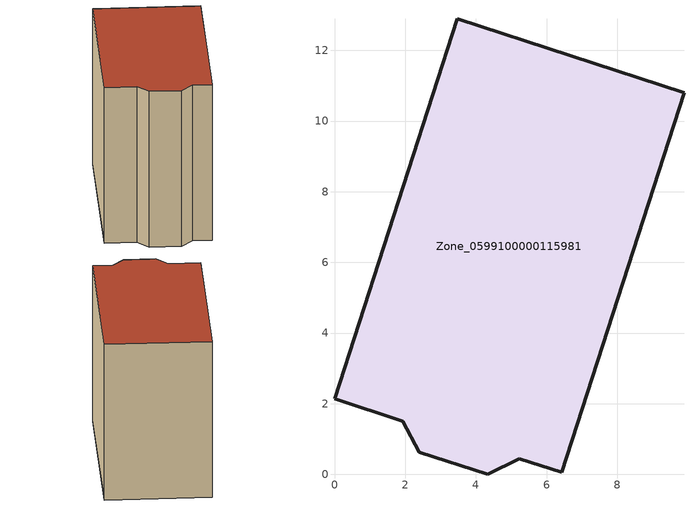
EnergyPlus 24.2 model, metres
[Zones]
Zone_0599100000115981
 floor ground (C_G): 3.47,12.9 9.89,10.8 6.43,0.06 5.23,0.45 4.33,0 2.4,0.63 1.93,1.51 0,2.14 z0
 wall outside (C_F): 9.89,10.8 3.47,12.9 0,2.14 1.93,1.51 2.4,0.63 4.33,0 5.23,0.45 6.43,0.06 9.89,10.8 z0:10.79
 roof outside (C_R): 6.43,0.06 9.89,10.8 3.47,12.9 0,2.14 1.93,1.51 2.4,0.63 4.33,0 5.23,0.45 z10.79
[BUILDING]
Pand.0599100000115981: North Axis=0; Terrain=City; Loads Convergence Tolerance Value=0.04; Temperature Convergence Tolerance Value=0.4; Solar Distribution=FullExterior; Maximum Number of Warmup Days=25; Minimum Number of Warmup Days=1
[Site:Location]
Rotterdam.The.Hague.AP_ZH_NLD Design_Conditions: Latitude=51.96; Longitude=4.45; Time Zone=1; Elevation=-4.5
[SITE:GROUNDTEMPERATURE:BUILDINGSURFACE]
18, 18, 18, 18, 18, 18, 18, 18, 18, 18, 18, 18
[MATERIAL] Thermal Absorptance=0.9; Solar Absorptance=0.7; Visible Absorptance=0.7
Name | Roughness | Thickness | Conductivity | Density | Specific Heat
G.TI.1946 | MediumSmooth | 0.15 | 1 | 540 | 1210
F.TI.1946 | Rough | 0.3 | 0.857143 | 1920 | 840
R.TI.1946 | MediumRough | 0.2 | 0.1 | 1500 | 1000
[CONSTRUCTION]
C_G: G.TI.1946
C_F: F.TI.1946
C_R: R.TI.1946
[ZONE]
Zone_0599100000115981: Type=1; Multiplier=1; Ceiling Height=Autocalculate; Volume=Autocalculate; Floor Area=autocalculate; Part of Total Floor Area=Yes
[ZONEINFILTRATION:DESIGNFLOWRATE]
Infil_Zone_0599100000115981: Zone or ZoneList or Space or SpaceList=Zone_0599100000115981; Schedule=AlwaysOn; Design Flow Rate Calculation Method=Flow/Area; Flow Rate per Floor Area=0.003; Constant Term Coefficient=1; Temperature Term Coefficient=0; Velocity Term Coefficient=0; Velocity Squared Term Coefficient=0
[HVACTEMPLATE:ZONE:IDEALLOADSAIRSYSTEM]
Zone_0599100000115981: Maximum Heating Supply Air Temperature=50; Minimum Cooling Supply Air Temperature=13; Maximum Heating Supply Air Humidity Ratio=0.0156; Minimum Cooling Supply Air Humidity Ratio=0.0077; Heating Limit=NoLimit; Cooling Limit=NoLimit; Dehumidification Control Type=ConstantSensibleHeatRatio; Cooling Sensible Heat Ratio=0.7; Dehumidification Setpoint=60; Humidification Control Type=None; Humidification Setpoint=30; Outdoor Air Method=None; Outdoor Air Flow Rate per Person=0.00944; Outdoor Air Flow Rate per Zone Floor Area=0; Outdoor Air Flow Rate per Zone=0; Demand Controlled Ventilation Type=None; Outdoor Air Economizer Type=NoEconomizer; Heat Recovery Type=None; Sensible Heat Recovery Effectiveness=0.7; Latent Heat Recovery Effectiveness=0.65
[ZONECONTROL:THERMOSTAT]
ThermostatControl_Zone_0599100000115981: Zone or ZoneList=Zone_0599100000115981; Control Type Schedule=DualSetpointControlType; Control 1=Thermostat_Zone_0599100000115981; Temperature Difference Between Cutout And Setpoint=0
[THERMOSTATSETPOINT:DUALSETPOINT]
Thermostat_Zone_0599100000115981: Heating Setpoint Temperature Schedule=HeatingSetpoint_Zone_0599100000115981; Cooling Setpoint Temperature Schedule=CoolingSetpoint_Zone_0599100000115981
[SCHEDULE:COMPACT]
HeatingSetpoint_Zone_0599100000115981: Through: 12/31, For: AllDays, Until: 24:00, 21
CoolingSetpoint_Zone_0599100000115981: Through: 12/31, For: AllDays, Until: 24:00, 24
DualSetpointControlType: Through: 12/31, For: AllDays, Until: 24:00, 4
AlwaysOn: Through: 12/31, For: AllDays, Until: 24:00, 1
